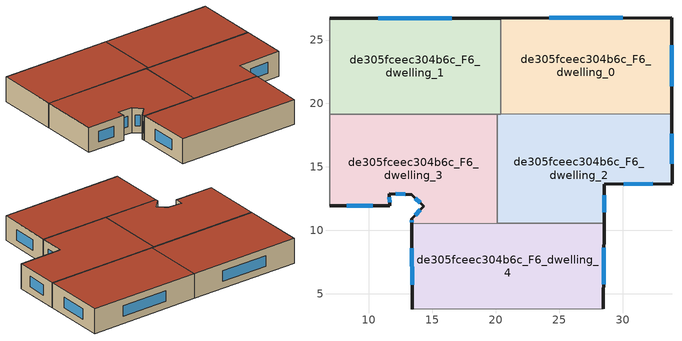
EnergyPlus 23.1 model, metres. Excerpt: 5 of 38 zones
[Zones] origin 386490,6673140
de305fceec304b6c_F6_dwelling_0
 floor to de305fceec304b6c_F5_dwelling_0 (EU_floor_Construction): 33.88,26.77 33.89,19.19 20.4,19.16 20.38,26.74 z18
 wall outside (EU_wall_Construction): 33.89,19.19 33.88,26.77 20.38,26.74 z18:21
 wall to de305fceec304b6c_F6_dwelling_1 (EU_wall_Construction): 20.38,26.74 20.4,19.16 z18:21
 wall to de305fceec304b6c_F6_dwelling_2 (EU_wall_Construction): 20.4,19.16 33.89,19.19 z18:21
 window (EU_Window_Construction): 30.02,26.76 24.24,26.75 / 33.89,21.35 33.88,24.6 z18.86:20.14
 roof outside (EU_roof_Construction): 33.89,19.19 33.88,26.77 20.38,26.74 20.4,19.16 z21
de305fceec304b6c_F6_dwelling_1
 floor to de305fceec304b6c_F5_dwelling_1 (EU_floor_Construction): 20.38,26.74 20.4,19.16 6.9,19.14 6.89,26.72 z18
 wall outside (EU_wall_Construction): 20.38,26.74 6.89,26.72 z18:21
 wall adiabatic (EU_wall_Construction): 6.89,26.72 6.9,19.14 z18:21
 wall to de305fceec304b6c_F6_dwelling_3 (EU_wall_Construction): 6.9,19.14 20.11,19.16 z18:21
 wall to de305fceec304b6c_F6_dwelling_2 (EU_wall_Construction): 20.11,19.16 20.4,19.16 z18:21
 window (EU_Window_Construction): 16.53,26.73 10.74,26.72 z18.86:20.14
 roof outside (EU_roof_Construction): 20.4,19.16 20.38,26.74 6.89,26.72 6.9,19.14 z21
de305fceec304b6c_F6_dwelling_2
 floor to de305fceec304b6c_F5_dwelling_2 (EU_floor_Construction): 33.89,19.19 33.9,13.67 28.57,13.62 28.54,10.55 20.13,10.54 20.11,19.16 z18
 wall outside (EU_wall_Construction): 28.54,10.55 28.57,13.62 33.9,13.67 33.89,19.19 z18:21
 wall to de305fceec304b6c_F6_dwelling_3 (EU_wall_Construction): 20.11,19.16 20.13,10.54 z18:21
 wall to de305fceec304b6c_F6_dwelling_4 (EU_wall_Construction): 20.13,10.54 28.54,10.55 z18:21
 window (EU_Window_Construction): 30.09,13.64 32.38,13.66 / 28.55,11.43 28.56,12.75 / 33.9,15.25 33.9,17.61 z18.86:20.14
 roof outside (EU_roof_Construction): 33.9,13.67 33.89,19.19 20.11,19.16 20.13,10.54 28.54,10.55 28.57,13.62 z21
de305fceec304b6c_F6_dwelling_3
 floor to de305fceec304b6c_F5_dwelling_3 (EU_floor_Construction): 20.11,19.16 20.13,10.54 13.36,10.53 13.36,10.89 14.33,11.91 13.37,12.79 11.61,12.89 11.64,11.93 6.91,11.93 6.9,19.14 z18
 wall outside (EU_wall_Construction): 6.91,11.93 11.64,11.93 11.61,12.89 13.37,12.79 14.33,11.91 13.36,10.89 13.36,10.53 z18:21
 wall adiabatic (EU_wall_Construction): 6.9,19.14 6.91,11.93 z18:21
 wall to de305fceec304b6c_F6_dwelling_4 (EU_wall_Construction): 13.36,10.53 20.13,10.54 z18:21
 window (EU_Window_Construction): 8.26,11.93 10.29,11.93 / 13.36,10.78 13.36,10.63 / 14.06,11.62 13.64,11.18 / 13.65,12.54 14.06,12.16 / 12.11,12.86 12.87,12.82 / 11.63,12.21 11.62,12.61 z18.86:20.14
 roof outside (EU_roof_Construction): 20.13,10.54 20.11,19.16 6.9,19.14 6.91,11.93 11.64,11.93 11.61,12.89 13.37,12.79 14.33,11.91 13.36,10.89 13.36,10.53 z21
de305fceec304b6c_F6_dwelling_4
 floor to de305fceec304b6c_F5_dwelling_4 (EU_floor_Construction): 28.54,10.55 28.49,3.79 13.41,3.76 13.36,10.53 z18
 wall outside (EU_wall_Construction): 28.49,3.79 28.54,10.55 / 13.36,10.53 13.41,3.76 z18:21
 wall adiabatic (EU_wall_Construction): 13.41,3.76 28.49,3.79 z18:21
 window (EU_Window_Construction): 28.5,5.72 28.53,8.62 / 13.38,8.59 13.4,5.7 z18.86:20.14
 roof outside (EU_roof_Construction): 28.49,3.79 28.54,10.55 13.36,10.53 13.41,3.76 z21
[Building]
EU S2 Campaign: North Axis=0; Terrain=City; Solar Distribution=FullExterior
[Site:Location]
Helsinki-Vantaa.AP: Latitude=60.317; Longitude=24.963; Time Zone=2; Elevation=54.6
[SizingPeriod:WeatherFileDays]
AnnualSizingPeriod: Begin Month=1; Begin Day of Month=1; End Month=12; End Day of Month=31; Day of Week for Start Day=Monday; Use Weather File Daylight Saving Period=No; Use Weather File Rain and Snow Indicators=No
[MATERIAL]
EU_InternalMass_Material: Roughness=MediumRough; Thickness=0.1; Conductivity=1; Density=1800; Specific Heat=900; Thermal Absorptance=0.9; Solar Absorptance=0.7; Visible Absorptance=0.7
[MATERIAL:NOMASS] Roughness=MediumRough; Thermal Absorptance=0.9; Solar Absorptance=0.7; Visible Absorptance=0.7
Name | Thermal Resistance
EU_wall_NoMass | 1.10183
EU_roof_NoMass; EU_floor_NoMass | 1.70606
[WINDOWMATERIAL:SIMPLEGLAZINGSYSTEM]
EU_Window_SimpleGlazing: UFactor=3.11035; Solar Heat Gain Coefficient=0.8; Visible Transmittance=0.8
[CONSTRUCTION]
EU_wall_Construction: EU_wall_NoMass
EU_roof_Construction: EU_roof_NoMass
EU_floor_Construction: EU_floor_NoMass
EU_Window_Construction: EU_Window_SimpleGlazing
EU_InternalMass_Construction: EU_InternalMass_Material
[ZONE] Type=1; Multiplier=1; Ceiling Height=autocalculate; Floor Area=autocalculate; Part of Total Floor Area=Yes
Name | Volume
de305fceec304b6c_F6_dwelling_0 | 306.9
de305fceec304b6c_F6_dwelling_1 | 306.923
de305fceec304b6c_F6_dwelling_2 | 306.907
de305fceec304b6c_F6_dwelling_3 | 306.893
de305fceec304b6c_F6_dwelling_4 | 306.904
[INTERNALMASS] Construction=EU_InternalMass_Construction
Name | Zone or ZoneList | Surface Area
de305fceec304b6c_F6_dwelling_0_EU_InternalMass | de305fceec304b6c_F6_dwelling_0 | 102.3
de305fceec304b6c_F6_dwelling_1_EU_InternalMass | de305fceec304b6c_F6_dwelling_1 | 102.308
de305fceec304b6c_F6_dwelling_2_EU_InternalMass | de305fceec304b6c_F6_dwelling_2 | 102.303
de305fceec304b6c_F6_dwelling_3_EU_InternalMass | de305fceec304b6c_F6_dwelling_3 | 102.297
de305fceec304b6c_F6_dwelling_4_EU_InternalMass | de305fceec304b6c_F6_dwelling_4 | 102.301
[OTHEREQUIPMENT] Fuel Type=Electricity; Design Level Calculation Method=Watts/Area; Power per Zone Floor Area=1; Fraction Latent=0; Fraction Radiant=0; Fraction Lost=0; Carbon Dioxide Generation Rate=0; EndUse Subcategory=EU_Step8_InternalGains
Name | Zone or ZoneList or Space or SpaceList | Schedule
EU_Step8_InternalGain_de305fceec304b6c_F6_dwelling_0_f000 | de305fceec304b6c_F6_dwelling_0 | EU_Step8_GainSchedule_de305fceec304b6c_F6_dwelling_0_f000
EU_Step8_InternalGain_de305fceec304b6c_F6_dwelling_1_f000 | de305fceec304b6c_F6_dwelling_1 | EU_Step8_GainSchedule_de305fceec304b6c_F6_dwelling_1_f000
EU_Step8_InternalGain_de305fceec304b6c_F6_dwelling_2_f000 | de305fceec304b6c_F6_dwelling_2 | EU_Step8_GainSchedule_de305fceec304b6c_F6_dwelling_2_f000
EU_Step8_InternalGain_de305fceec304b6c_F6_dwelling_3_f000 | de305fceec304b6c_F6_dwelling_3 | EU_Step8_GainSchedule_de305fceec304b6c_F6_dwelling_3_f000
EU_Step8_InternalGain_de305fceec304b6c_F6_dwelling_4_f000 | de305fceec304b6c_F6_dwelling_4 | EU_Step8_GainSchedule_de305fceec304b6c_F6_dwelling_4_f000
[ZONEVENTILATION:DESIGNFLOWRATE] Schedule=EU_AlwaysOn; Design Flow Rate Calculation Method=AirChanges/Hour; Air Changes per Hour=0.756316; Ventilation Type=Natural; Fan Pressure Rise=0; Fan Total Efficiency=1; Constant Term Coefficient=1; Temperature Term Coefficient=0; Velocity Term Coefficient=0; Velocity Squared Term Coefficient=0; Minimum Indoor Temperature=-100; Maximum Indoor Temperature=100; Delta Temperature=-100; Minimum Outdoor Temperature=-100; Maximum Outdoor Temperature=100; Maximum Wind Speed=40
Name | Zone or ZoneList or Space or SpaceList
EU_ConstantAir_de305fceec304b6c_F6_dwelling_0 | de305fceec304b6c_F6_dwelling_0
EU_ConstantAir_de305fceec304b6c_F6_dwelling_1 | de305fceec304b6c_F6_dwelling_1
EU_ConstantAir_de305fceec304b6c_F6_dwelling_2 | de305fceec304b6c_F6_dwelling_2
EU_ConstantAir_de305fceec304b6c_F6_dwelling_3 | de305fceec304b6c_F6_dwelling_3
EU_ConstantAir_de305fceec304b6c_F6_dwelling_4 | de305fceec304b6c_F6_dwelling_4
[HVACTEMPLATE:THERMOSTAT] Constant Heating Setpoint=20; Constant Cooling Setpoint=50
EU_HeatOnly_de305fceec304b6c_F0_dwelling_0; EU_HeatOnly_de305fceec304b6c_F0_dwelling_1; EU_HeatOnly_de305fceec304b6c_F0_dwelling_2; EU_HeatOnly_de305fceec304b6c_F0_dwelling_3; EU_HeatOnly_de305fceec304b6c_F0_dwelling_4; EU_HeatOnly_de305fceec304b6c_F0_dwelling_5; EU_HeatOnly_de305fceec304b6c_F1_dwelling_0; EU_HeatOnly_de305fceec304b6c_F1_dwelling_1; EU_HeatOnly_de305fceec304b6c_F1_dwelling_2; EU_HeatOnly_de305fceec304b6c_F1_dwelling_3; EU_HeatOnly_de305fceec304b6c_F1_dwelling_4; EU_HeatOnly_de305fceec304b6c_F1_dwelling_5; EU_HeatOnly_de305fceec304b6c_F2_dwelling_0; EU_HeatOnly_de305fceec304b6c_F2_dwelling_1; EU_HeatOnly_de305fceec304b6c_F2_dwelling_2; EU_HeatOnly_de305fceec304b6c_F2_dwelling_3; EU_HeatOnly_de305fceec304b6c_F2_dwelling_4; EU_HeatOnly_de305fceec304b6c_F2_dwelling_5; EU_HeatOnly_de305fceec304b6c_F3_dwelling_0; EU_HeatOnly_de305fceec304b6c_F3_dwelling_1; EU_HeatOnly_de305fceec304b6c_F3_dwelling_2; EU_HeatOnly_de305fceec304b6c_F3_dwelling_3; EU_HeatOnly_de305fceec304b6c_F3_dwelling_4; EU_HeatOnly_de305fceec304b6c_F4_dwelling_0; EU_HeatOnly_de305fceec304b6c_F4_dwelling_1; EU_HeatOnly_de305fceec304b6c_F4_dwelling_2; EU_HeatOnly_de305fceec304b6c_F4_dwelling_3; EU_HeatOnly_de305fceec304b6c_F4_dwelling_4; EU_HeatOnly_de305fceec304b6c_F5_dwelling_0; EU_HeatOnly_de305fceec304b6c_F5_dwelling_1; EU_HeatOnly_de305fceec304b6c_F5_dwelling_2; EU_HeatOnly_de305fceec304b6c_F5_dwelling_3; EU_HeatOnly_de305fceec304b6c_F5_dwelling_4; EU_HeatOnly_de305fceec304b6c_F6_dwelling_0; EU_HeatOnly_de305fceec304b6c_F6_dwelling_1; EU_HeatOnly_de305fceec304b6c_F6_dwelling_2; EU_HeatOnly_de305fceec304b6c_F6_dwelling_3; EU_HeatOnly_de305fceec304b6c_F6_dwelling_4
[HVACTEMPLATE:ZONE:IDEALLOADSAIRSYSTEM] System Availability Schedule=EU_AlwaysOn; Maximum Heating Supply Air Temperature=50; Minimum Cooling Supply Air Temperature=13; Maximum Heating Supply Air Humidity Ratio=0.0156; Minimum Cooling Supply Air Humidity Ratio=0.0077; Heating Limit=NoLimit; Cooling Limit=NoLimit; Heating Availability Schedule=EU_AlwaysOn; Cooling Availability Schedule=EU_CoolingOff; Dehumidification Control Type=ConstantSensibleHeatRatio; Cooling Sensible Heat Ratio=0.7; Dehumidification Setpoint=60; Humidification Control Type=None; Humidification Setpoint=30; Outdoor Air Method=None; Outdoor Air Flow Rate per Person=0.00944; Outdoor Air Flow Rate per Zone Floor Area=0; Outdoor Air Flow Rate per Zone=0; Demand Controlled Ventilation Type=None; Outdoor Air Economizer Type=NoEconomizer; Heat Recovery Type=None; Sensible Heat Recovery Effectiveness=0.7; Latent Heat Recovery Effectiveness=0.65
Name | Template Thermostat
de305fceec304b6c_F6_dwelling_0 | EU_HeatOnly_de305fceec304b6c_F6_dwelling_0
de305fceec304b6c_F6_dwelling_1 | EU_HeatOnly_de305fceec304b6c_F6_dwelling_1
de305fceec304b6c_F6_dwelling_2 | EU_HeatOnly_de305fceec304b6c_F6_dwelling_2
de305fceec304b6c_F6_dwelling_3 | EU_HeatOnly_de305fceec304b6c_F6_dwelling_3
de305fceec304b6c_F6_dwelling_4 | EU_HeatOnly_de305fceec304b6c_F6_dwelling_4
[SIZING:ZONE] Zone Cooling Design Supply Air Temperature Input Method=SupplyAirTemperature; Zone Cooling Design Supply Air Temperature=13; Zone Heating Design Supply Air Temperature Input Method=SupplyAirTemperature; Zone Heating Design Supply Air Temperature=50; Zone Cooling Design Supply Air Humidity Ratio=0.008; Zone Heating Design Supply Air Humidity Ratio=0.008; Cooling Design Air Flow Method=DesignDay; Cooling Design Air Flow Rate=0; Cooling Minimum Air Flow per Zone Floor Area=0.000762; Cooling Minimum Air Flow=0; Cooling Minimum Air Flow Fraction=0.2; Heating Design Air Flow Method=DesignDay; Heating Design Air Flow Rate=0; Heating Maximum Air Flow per Zone Floor Area=0.002032; Heating Maximum Air Flow=0.141576; Heating Maximum Air Flow Fraction=0.3; Account for Dedicated Outdoor Air System=No; Dedicated Outdoor Air System Control Strategy=NeutralSupplyAir; Dedicated Outdoor Air Low Setpoint Temperature for Design=autosize; Dedicated Outdoor Air High Setpoint Temperature for Design=autosize; Zone Load Sizing Method=Sensible Load Only No Latent Load; Zone Latent Cooling Design Supply Air Humidity Ratio Input Method=HumidityRatioDifference; Zone Cooling Design Supply Air Humidity Ratio Difference=0.005; Zone Latent Heating Design Supply Air Humidity Ratio Input Method=HumidityRatioDifference; Zone Humidification Design Supply Air Humidity Ratio Difference=0.005
de305fceec304b6c_F6_dwelling_0; de305fceec304b6c_F6_dwelling_1; de305fceec304b6c_F6_dwelling_2; de305fceec304b6c_F6_dwelling_3; de305fceec304b6c_F6_dwelling_4
[SCHEDULE:CONSTANT]
Name | Hourly Value
EU_AlwaysOn | 1
EU_CoolingOff | 0
[SCHEDULE:FILE] Column Number=1; Rows to Skip at Top=0; Number of Hours of Data=8760; Column Separator=Comma; Interpolate to Timestep=No; Minutes per Item=60; Adjust Schedule for Daylight Savings=Yes
Name | File
EU_Step8_GainSchedule_de305fceec304b6c_F6_dwelling_0_f000 | ../../schedules/de305fceec304b6c/de305fceec304b6c_F6_dwelling_0_f000_gain.csv
EU_Step8_GainSchedule_de305fceec304b6c_F6_dwelling_1_f000 | ../../schedules/de305fceec304b6c/de305fceec304b6c_F6_dwelling_1_f000_gain.csv
EU_Step8_GainSchedule_de305fceec304b6c_F6_dwelling_2_f000 | ../../schedules/de305fceec304b6c/de305fceec304b6c_F6_dwelling_2_f000_gain.csv
EU_Step8_GainSchedule_de305fceec304b6c_F6_dwelling_3_f000 | ../../schedules/de305fceec304b6c/de305fceec304b6c_F6_dwelling_3_f000_gain.csv
EU_Step8_GainSchedule_de305fceec304b6c_F6_dwelling_4_f000 | ../../schedules/de305fceec304b6c/de305fceec304b6c_F6_dwelling_4_f000_gain.csv
